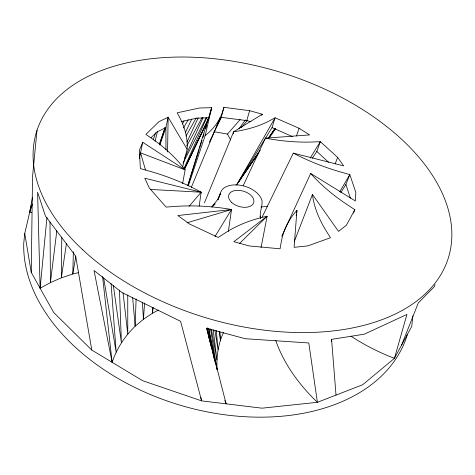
<?xml version="1.0" encoding="UTF-8"?>
<svg xmlns="http://www.w3.org/2000/svg" width="475" height="475" viewBox="0 0 475 475"><rect width="100%" height="100%" fill="white"/><g stroke="black" fill="none" stroke-linecap="round" stroke-linejoin="round"><path stroke-width="0.71" d="M61.78 237.138L61.346 277.851L50.421 282.589L40.108 288.23L37.596 192.185L45.452 216.054L75.656 256.019L91.782 350.063L142.732 380.742L201.608 400.876L261.992 408.179L317.401 402.307L362.609 384.774L394.44 358.334L411.795 326.242L412.811 315.917M91.782 350.063L53.723 312.544L31.255 272.418L32.526 176.777L36.991 130.382M167.568 151.958L168.138 117.212L158.929 121.695L145.914 134.377L151.875 138.54A175.489 111.103 6 0 1 185.137 169.884L182.578 183.736M260.318 216.986C259.635 211.268 262.782 205.93 261.968 200.319C259.89 194.144 254.238 190.148 248.532 187.56C240.861 184.555 231.592 183.344 224.206 187.75C220.097 190.517 219.973 195.801 217.835 199.862L220.501 193.527L217.698 199.458L211.82 207.1L215.092 203.864L212.948 205.823M73.382 251.786L72.776 274.022L61.346 277.851L66.435 243.509M136.111 298.906L135.143 326.248C124.735 336.241 116.725 348.62 112.124 362.312L94.038 270.512L121.986 292.547L180.595 321.302L201.608 400.876A164.873 118.584 30 0 1 200.794 397.361M144.584 302.991L143.438 319.265L135.143 326.248L132.65 297.641M40.108 288.23L46.96 217.437M31.136 206.037L24.747 233.54L23.75 243.164A198.413 133.445 16.9 0 0 195.896 409.414A198.413 133.445 16.9 0 0 407.318 334.733M153.158 307.307L152.54 313.179L143.438 319.265L142.399 302.337M56.822 230.672L50.421 282.589L49.988 221.956M331.301 341.543L331.58 339.358L364.289 334.192L406.944 314.426L394.44 358.334A136.978 82.395 25.9 0 1 350.989 336.181M296.204 215.496L296.412 214.035M296.614 212.58L296.923 210.395A169.076 102.22 27.6 0 0 281.058 243.022L280.072 248.793L249.31 245.949L233.819 241.716L267.14 216.214L261.06 247.517M199.173 206.15L201.162 192.215A185.826 131.118 9.2 0 0 148.74 170.947L140.374 168.601L139.401 150.308L142.69 142.257L185.137 169.884L140.564 152.867L142.69 142.257M228.368 231.545L231.527 209.517A187.833 137.352 19.2 0 0 174.574 206.477L166.113 207.076L149.34 188.029L144.816 178.22L201.162 192.215L189.098 206.292M75.786 256.5L72.776 274.022L78.345 272.656M233.243 133.944L233.617 131.783L262.337 114.226L249.612 110.681L223.915 107.344L222.692 111.275A142.91 75.388 10 0 1 205.152 135.601L188.308 185.897M31.795 212.373L29.64 212.473L32.502 197.167M139.371 158.662L140.564 152.867L145.493 169.985M205.152 135.601L211.672 107.677L199.316 108.015L177.187 112.812L179.627 117.432A158.994 90.577 7.3 0 1 187.126 149.239L182.59 167.063M155.022 141.241L157.546 131.219M209.659 115.585L209.113 117.747L196.852 118.144L181.254 121.647M210.027 114.148L211.672 107.677L187.779 185.452M223.915 107.344L221.267 117.349L209.398 142.084M296.519 211.808L296.923 210.395L294.102 247.327L307.865 245.884L330.463 237.726L326.753 231.794A152 83.576 25.5 0 1 312.473 194.441L294.34 241.419M216.226 127.199L221.267 117.349L246.763 120.591L249.612 110.681M236.045 185.22L237.001 184.294L272.027 127.621L275.096 117.782L299.084 128.274L309.629 134.924L265.418 138.154L243.224 185.672M187.91 185.499L199.173 149.506M199.613 148.093L202.041 140.327M202.926 137.507L204.03 133.98M205.8 128.333L206.904 124.8M159.362 144.863L165.158 127.401L159.374 144.133M29.64 212.473L32.454 204.054M296.495 135.969L299.084 128.274M159.909 144.982L165.882 127.555L168.138 117.212L187.126 149.239M312.336 158.181L316.819 151.46L320.334 141.675L313.642 141.954A126.849 62.736 16.2 0 1 265.418 138.154M153.152 139.822L155.658 132.911M435.07 284.614L434.316 286.686L418.291 302.925L401.63 345.034M335.148 163.905L337.63 157.368L320.334 141.675L310.199 158.05M340.801 192.607L345.901 184.448L349.814 174.598L342.172 172.437A128.856 64.214 19.4 0 1 293.307 153.134L262.117 217.093M223.458 332.571C218.114 344.12 216.279 357.022 217.14 369.663M139.466 155.568L140.564 152.867M204.434 202.807L233.617 131.783A131.646 66.316 13.1 0 0 270.691 120.181L275.096 117.782L237.001 184.294L260.229 150.219M191.324 187.364L220.103 117.764M353.453 213.061L354.843 209.718L348.092 205.253A137.554 70.947 22.6 0 1 310.662 173.476L281.788 236.164M183.837 168.88L206.785 117.473M184.68 158.05L203.062 117.764M187.007 141.983L198.182 117.96M185.41 132.477L191.752 119.077M184.484 169.177L208.65 118.34M184.514 169.195L208.792 118.412M182.442 124.064L184.039 120.727M184.205 169.053L208.644 118.34M183.041 163.062L206.459 117.254M186.8 145.914L202.196 117.331M354.843 209.718L346.37 225.257L338.527 231.402L312.473 194.441M261.648 115.472L262.337 114.226M185.992 136.088L196.193 117.984M183.427 127.965L188.29 119.67M339.678 191.852L349.814 174.598L355.828 192.417L355.342 200.943L310.662 173.476M214.949 236.598L231.527 209.517L177.852 215.543L189.691 224.087L218.251 237.464L223.951 233.724A182.655 123.672 26.8 0 1 267.14 216.214L239.412 243.598M258.05 153.372L242.648 176.005L258.798 152.897M268.458 138.077L275.12 128.292M268.512 138.023L275.144 128.268M269.426 137.691L275.375 129.176M238.919 128.85L245.427 119.938M241.199 127.739L247.416 120.413M213.922 131.694L227.489 134.063L240.112 119.623M151.032 137.744L156.726 132.103L165.882 127.555L165.983 149.732M158.43 310.08L152.54 313.179L152.327 307.272M187.144 222.769L231.527 209.517M267.829 206.227L260.87 207.035M150.617 189.454L201.162 192.215M293.307 153.134L343.645 165.876L337.63 157.368M209.932 342.042L206.726 328.344L245.302 338.728L308.786 342.962L317.401 402.307A151.59 98.521 29 0 1 275.743 340.427M246.763 120.591L250.931 121.772M272.027 127.621L292.398 136.574M316.819 151.46L328.569 162.266M227.489 134.063L230.678 140.137M224.835 400.508L226.13 403.839L206.726 328.344M345.901 184.448L350.413 198.212M207.148 327.708L214.118 358.673M207.397 329.211L211.339 347.302M208.733 328.344L217.01 369.645L210.55 328.854M208.561 328.367L215.116 362.455M211.411 329.383L216.938 359.789L213.156 329.603M103.627 277.899L116.161 352.183L111.091 283.581M24.747 233.54L31.255 272.418M214.967 330.695L218.049 349.671L216.303 330.57M260.573 218.476L260.205 216.072L260.365 218.167M219.177 331.301L220.43 340.118L219.967 331.989M113.353 285.594L121.41 342.76L119.468 290.142M123.078 292.837L127.769 334.097L127.751 295.005M102.558 276.533L112.124 362.312M331.58 339.358L336.015 395.087M243.313 174.788A126.433 72.622 11.2 0 1 238.682 181.925M82.692 249.761A215.347 128.286 16.9 0 0 439.565 276.753A215.347 128.286 16.9 0 0 205.129 57.902A215.347 128.286 16.9 0 0 82.692 249.761M231.551 202.303A13.027 7.95 16.9 0 0 253.169 203.799A13.027 7.95 16.9 0 0 239.008 190.368A13.027 7.95 16.9 0 0 231.551 202.303"/></g></svg>
